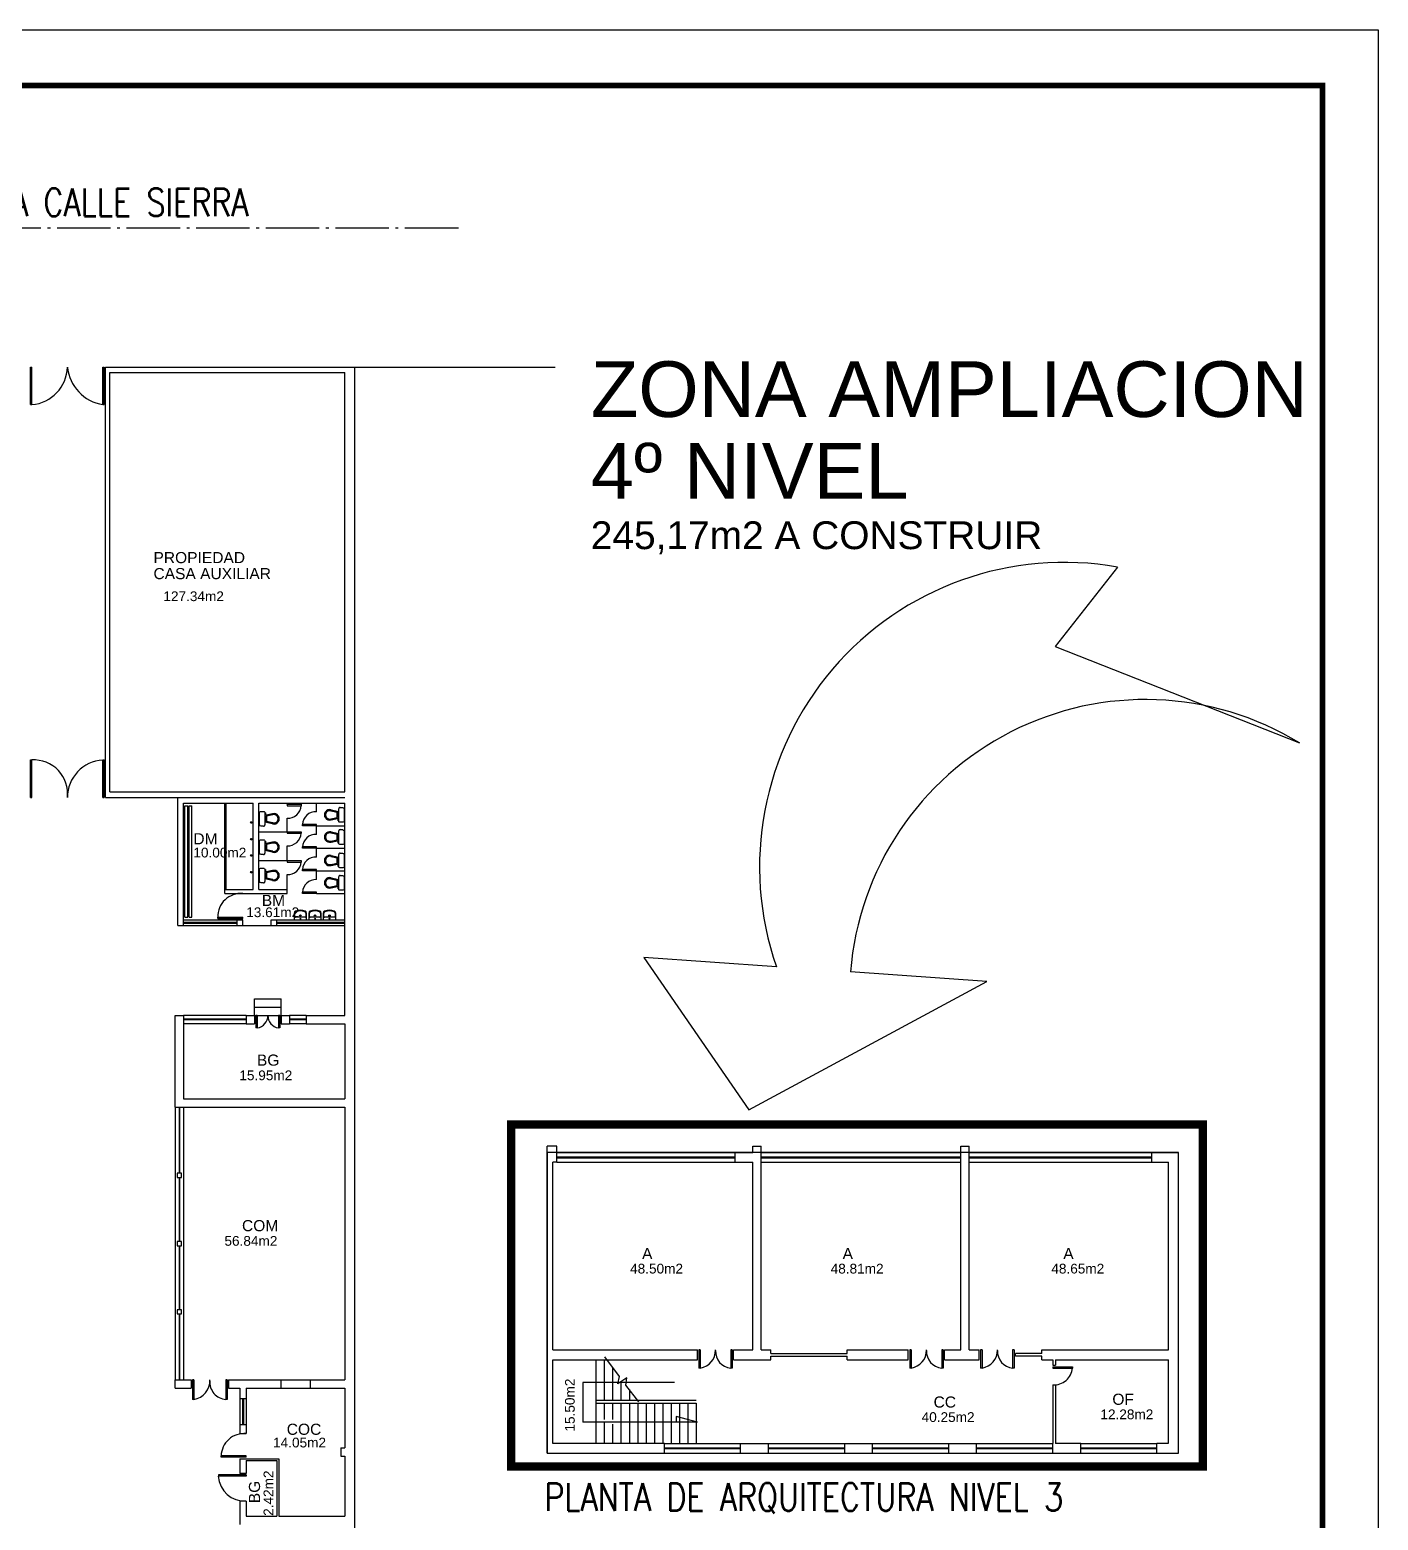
# Model space of a CAD drawing. Extents: x -8833 to -8726, y -3717 to -3576.
# Drawn here: x -8774.1 to -8725.7, y -3629.7 to -3576.2 of the extents above; entities that cross this region are included whole.
import ezdxf

# ---------------------------------------------------------------- set-up
doc = ezdxf.new("R2010")
doc.units = 0
doc.header["$MEASUREMENT"] = 0
doc.linetypes.add('ACAD_ISO03W100', pattern=[30, 12, -18])
doc.linetypes.add('ACAD_ISO04W100', pattern=[30.5, 24, -3, 0.5, -3])
doc.layers.get('0').update_dxf_attribs({"linetype": 'CONTINUOUS'})
for name, color, linetype in [('ANTEPECHO', 1, 'CONTINUOUS'), ('EQUIPAMIENTO', 2, 'CONTINUOUS'), ('ESCALERA', 2, 'CONTINUOUS'), ('MURO', 5, 'CONTINUOUS'), ('PUERTA', 2, 'CONTINUOUS'), ('ROTULO', 7, 'CONTINUOUS'), ('TEXTO', 3, 'CONTINUOUS'), ('TEXTO-SUPERFICIE', 2, 'CONTINUOUS'), ('VENTANA', 2, 'CONTINUOUS')]:
    doc.layers.add(name, color=color, linetype=linetype)
doc.styles.add('arial', font='arial.ttf', dxfattribs={"height": 150})
doc.styles.add('ROMANS', font='romans.shx', dxfattribs={"oblique": 10, "height": 1.3})
doc.styles.add('TEXTO2', font='arial.ttf', dxfattribs={"height": 15})

msp = doc.modelspace()

# ---------------------------------------------------------------- hatches: boundary and pattern name
at = {"layer": 'EQUIPAMIENTO'}
h = msp.add_hatch(dxfattribs=at)
h.set_pattern_fill('ANSI31', color=256, scale=0.01, style=0)
h.set_pattern_definition([(45, (-8856.3231494, -3630.1296096), (-0.000883883476, 0.000883883476), [])])
h.paths.add_polyline_path([(-8766.139, -3604.646, 1), (-8766.189, -3604.646, 1)])
h = msp.add_hatch(dxfattribs=at)
h.set_pattern_fill('ANSI31', color=256, scale=0.01, style=0)
h.set_pattern_definition([(45, (-8856.3231494, -3630.7344205), (-0.000883883476, 0.000883883476), [])])
h.paths.add_polyline_path([(-8766.139, -3605.25, 1), (-8766.189, -3605.25, 1)])
h = msp.add_hatch(dxfattribs=at)
h.set_pattern_fill('ANSI31', color=256, scale=0.01, style=0)
h.set_pattern_definition([(45, (-8856.3231494, -3631.3155133), (-0.000883883476, 0.000883883476), [])])
h.paths.add_polyline_path([(-8766.139, -3605.832, 1), (-8766.189, -3605.832, 1)])
h = msp.add_hatch(dxfattribs=at)
h.set_pattern_fill('ANSI31', color=256, scale=0.01, style=0)
h.set_pattern_definition([(45, (-8856.3231494, -3631.920324), (-0.000883883476, 0.000883883476), [])])
h.paths.add_polyline_path([(-8766.139, -3606.436, 1), (-8766.189, -3606.436, 1)])

# ---------------------------------------------------------------- linework, layer by layer
at = {"color": 2}
for p, q in [((-8762.437, -3588.28), (-8755.248, -3588.28)), ((-8766.467, -3608.35), (-8765.447, -3608.35)), ((-8766.047, -3610.98), (-8765.087, -3610.98)), ((-8766.047, -3611.58), (-8766.047, -3610.98)), ((-8765.087, -3611.58), (-8765.087, -3610.98)), ((-8766.047, -3611.28), (-8765.087, -3611.28)), ((-8766.047, -3611.58), (-8765.087, -3611.58))]:
    msp.add_line(p, q, dxfattribs=at)
at = {"color": 4}
for points in [[(-8735.029, -3595.468), (-8737.277, -3598.318), (-8728.494, -3601.785)], [(-8752.052, -3609.498), (-8748.288, -3614.97), (-8739.727, -3610.36), (-8744.631, -3610.017)], [(-8747.294, -3609.831), (-8752.052, -3609.498)]]:
    msp.add_lwpolyline(points, dxfattribs=at)
at = {"color": 4, "linetype": 'ACAD_ISO03W100', "ltscale": 0.2, "const_width": 0.3}
msp.add_lwpolyline([(-8756.828, -3615.496), (-8731.972, -3615.496), (-8731.972, -3627.794), (-8756.828, -3627.794)], close=True, dxfattribs=at)
msp.add_lwpolyline([(-8732.847, -3616.504), (-8755.527, -3616.504), (-8755.527, -3627.314), (-8732.847, -3627.314)], close=True)
at = {"color": 4}
for centre, radius, start, end in [((-8736.95, -3606.247), 10.948, 79.8962, 199.1106), ((-8734.034, -3610.858), 10.63, 58.5905, 175.4632)]:
    msp.add_arc(centre, radius, start, end, dxfattribs=at)
at = {"layer": 'ANTEPECHO'}
for p, q in [((-8768.597, -3608.15), (-8766.667, -3608.15)), ((-8768.597, -3608.35), (-8766.667, -3608.35)), ((-8765.247, -3608.15), (-8762.797, -3608.15)), ((-8765.247, -3608.35), (-8762.797, -3608.35)), ((-8766.347, -3611.58), (-8768.597, -3611.58)), ((-8764.187, -3611.58), (-8764.787, -3611.58)), ((-8766.347, -3611.88), (-8768.597, -3611.88)), ((-8764.187, -3611.88), (-8764.787, -3611.88)), ((-8768.897, -3614.88), (-8768.897, -3624.68)), ((-8768.597, -3614.88), (-8768.597, -3624.68)), ((-8755.177, -3616.504), (-8748.772, -3616.504)), ((-8755.177, -3616.854), (-8748.772, -3616.854)), ((-8747.842, -3616.504), (-8740.662, -3616.504)), ((-8747.842, -3616.854), (-8740.662, -3616.854)), ((-8740.362, -3616.504), (-8733.797, -3616.504)), ((-8740.362, -3616.854), (-8733.797, -3616.854)), ((-8765.107, -3624.68), (-8764.047, -3624.68)), ((-8765.107, -3624.98), (-8764.047, -3624.98)), ((-8766.577, -3625.35), (-8766.577, -3626.28)), ((-8766.347, -3625.35), (-8766.347, -3626.28)), ((-8751.317, -3626.964), (-8748.577, -3626.964)), ((-8747.577, -3626.964), (-8744.837, -3626.964)), ((-8743.837, -3626.964), (-8741.097, -3626.964)), ((-8740.097, -3626.964), (-8737.357, -3626.964)), ((-8736.357, -3626.964), (-8733.617, -3626.964)), ((-8751.317, -3627.314), (-8748.577, -3627.314)), ((-8747.577, -3627.314), (-8744.837, -3627.314)), ((-8743.837, -3627.314), (-8741.097, -3627.314)), ((-8740.097, -3627.314), (-8737.357, -3627.314)), ((-8736.357, -3627.314), (-8733.617, -3627.314))]:
    msp.add_line(p, q, dxfattribs=at)
at = {"layer": 'EQUIPAMIENTO'}
for p, q in [((-8768.547, -3608.05), (-8768.547, -3604.05)), ((-8768.547, -3604.05), (-8768.447, -3604.05)), ((-8768.447, -3608.05), (-8768.447, -3604.05)), ((-8768.397, -3608.05), (-8768.397, -3604.05)), ((-8768.397, -3604.05), (-8768.297, -3604.05)), ((-8768.297, -3608.05), (-8768.297, -3604.05)), ((-8767.117, -3607.05), (-8767.117, -3603.95)), ((-8767.067, -3607.05), (-8767.067, -3603.95)), ((-8768.547, -3608.05), (-8768.447, -3608.05)), ((-8768.397, -3608.05), (-8768.297, -3608.05))]:
    msp.add_line(p, q, dxfattribs=at)
at = {"layer": 'EQUIPAMIENTO', "color": 5}
for p, q in [((-8764.872, -3603.993), (-8764.872, -3603.95)), ((-8763.822, -3604.263), (-8763.822, -3603.95)), ((-8764.872, -3604.984), (-8764.872, -3604.493)), ((-8765.897, -3604.984), (-8764.872, -3604.984)), ((-8763.822, -3604.763), (-8762.797, -3604.763)), ((-8763.822, -3605.075), (-8763.822, -3604.763)), ((-8764.872, -3606.017), (-8764.872, -3605.484)), ((-8763.822, -3605.888), (-8763.822, -3605.575)), ((-8763.822, -3605.575), (-8762.797, -3605.575)), ((-8765.897, -3606.017), (-8764.872, -3606.017)), ((-8764.872, -3607.05), (-8764.872, -3606.517)), ((-8763.822, -3606.7), (-8763.822, -3606.388)), ((-8763.822, -3606.388), (-8762.797, -3606.388)), ((-8763.822, -3607.2), (-8762.797, -3607.2))]:
    msp.add_line(p, q, dxfattribs=at)
at = {"layer": 'EQUIPAMIENTO', "color": 2}
for p, q in [((-8765.675, -3604.297), (-8765.675, -3604.729)), ((-8765.675, -3604.297), (-8765.651, -3604.297)), ((-8765.651, -3604.369), (-8765.675, -3604.369)), ((-8765.651, -3604.297), (-8765.651, -3604.369)), ((-8765.631, -3604.609), (-8765.631, -3604.417)), ((-8765.631, -3604.417), (-8765.612, -3604.417)), ((-8765.612, -3604.609), (-8765.631, -3604.609)), ((-8765.391, -3604.369), (-8765.612, -3604.417)), ((-8765.612, -3604.417), (-8765.612, -3604.609)), ((-8765.391, -3604.657), (-8765.612, -3604.609)), ((-8763.303, -3604.229), (-8763.082, -3604.277)), ((-8763.303, -3604.517), (-8763.082, -3604.469)), ((-8763.082, -3604.469), (-8763.082, -3604.277)), ((-8763.082, -3604.277), (-8763.063, -3604.277)), ((-8763.063, -3604.469), (-8763.082, -3604.469)), ((-8763.063, -3604.277), (-8763.063, -3604.469)), ((-8763.044, -3604.589), (-8763.044, -3604.517)), ((-8763.044, -3604.517), (-8763.02, -3604.517)), ((-8763.02, -3604.589), (-8763.044, -3604.589)), ((-8763.02, -3604.589), (-8763.02, -3604.157)), ((-8763.303, -3605.024), (-8763.082, -3605.072)), ((-8763.082, -3605.264), (-8763.082, -3605.072)), ((-8763.082, -3605.072), (-8763.063, -3605.072)), ((-8763.063, -3605.072), (-8763.063, -3605.264)), ((-8763.02, -3605.384), (-8763.02, -3604.952)), ((-8765.675, -3605.318), (-8765.675, -3605.75)), ((-8765.675, -3605.318), (-8765.651, -3605.318)), ((-8765.651, -3605.39), (-8765.675, -3605.39)), ((-8765.651, -3605.318), (-8765.651, -3605.39)), ((-8765.631, -3605.63), (-8765.631, -3605.438)), ((-8765.631, -3605.438), (-8765.612, -3605.438)), ((-8765.612, -3605.63), (-8765.631, -3605.63)), ((-8765.391, -3605.39), (-8765.612, -3605.438)), ((-8765.612, -3605.438), (-8765.612, -3605.63)), ((-8765.391, -3605.678), (-8765.612, -3605.63)), ((-8763.303, -3605.312), (-8763.082, -3605.264)), ((-8763.063, -3605.264), (-8763.082, -3605.264)), ((-8763.044, -3605.384), (-8763.044, -3605.312)), ((-8763.044, -3605.312), (-8763.02, -3605.312)), ((-8763.02, -3605.384), (-8763.044, -3605.384)), ((-8763.303, -3605.866), (-8763.082, -3605.914)), ((-8763.303, -3606.154), (-8763.082, -3606.106)), ((-8763.082, -3605.914), (-8763.063, -3605.914)), ((-8763.082, -3606.106), (-8763.082, -3605.914)), ((-8763.063, -3606.106), (-8763.082, -3606.106)), ((-8763.063, -3605.914), (-8763.063, -3606.106)), ((-8763.044, -3606.226), (-8763.044, -3606.154)), ((-8763.044, -3606.154), (-8763.02, -3606.154)), ((-8763.02, -3606.226), (-8763.044, -3606.226)), ((-8763.02, -3606.226), (-8763.02, -3605.794)), ((-8765.675, -3606.338), (-8765.675, -3606.77)), ((-8765.675, -3606.338), (-8765.651, -3606.338)), ((-8765.651, -3606.41), (-8765.675, -3606.41)), ((-8765.651, -3606.338), (-8765.651, -3606.41)), ((-8765.631, -3606.65), (-8765.631, -3606.458)), ((-8765.631, -3606.458), (-8765.612, -3606.458)), ((-8765.612, -3606.65), (-8765.631, -3606.65)), ((-8765.391, -3606.41), (-8765.612, -3606.458)), ((-8765.612, -3606.458), (-8765.612, -3606.65)), ((-8765.391, -3606.698), (-8765.612, -3606.65)), ((-8763.303, -3606.672), (-8763.082, -3606.72)), ((-8763.082, -3606.72), (-8763.063, -3606.72)), ((-8763.082, -3606.912), (-8763.082, -3606.72)), ((-8763.063, -3606.72), (-8763.063, -3606.912)), ((-8763.02, -3607.032), (-8763.02, -3606.6)), ((-8763.303, -3606.96), (-8763.082, -3606.912)), ((-8763.063, -3606.912), (-8763.082, -3606.912)), ((-8763.044, -3606.96), (-8763.02, -3606.96)), ((-8763.044, -3607.032), (-8763.044, -3606.96)), ((-8763.02, -3607.032), (-8763.044, -3607.032)), ((-8764.6, -3608.023), (-8764.6, -3607.906)), ((-8764.224, -3608.047), (-8764.576, -3608.047)), ((-8764.2, -3607.906), (-8764.2, -3608.023)), ((-8764.072, -3608.023), (-8764.072, -3607.906)), ((-8763.696, -3608.047), (-8764.048, -3608.047)), ((-8763.672, -3607.906), (-8763.672, -3608.023)), ((-8763.554, -3608.023), (-8763.554, -3607.906)), ((-8763.178, -3608.047), (-8763.53, -3608.047)), ((-8763.154, -3607.906), (-8763.154, -3608.023))]:
    msp.add_line(p, q, dxfattribs=at)
for points in [[(-8762.972, -3604.109), (-8762.882, -3604.109, -0.388603), (-8762.828, -3604.157)], [(-8765.867, -3604.729), (-8765.867, -3604.285, -0.333333), (-8765.831, -3604.249), (-8765.711, -3604.249, -0.44472), (-8765.675, -3604.297)], [(-8762.828, -3604.157), (-8762.828, -3604.601, -0.333333), (-8762.864, -3604.637), (-8762.984, -3604.637, -0.44472), (-8763.02, -3604.589)], [(-8765.723, -3604.777), (-8765.813, -3604.777, -0.388603), (-8765.867, -3604.729)], [(-8762.828, -3604.952), (-8762.828, -3605.396, -0.333333), (-8762.864, -3605.432), (-8762.984, -3605.432, -0.44472), (-8763.02, -3605.384)], [(-8762.972, -3604.904), (-8762.882, -3604.904, -0.388603), (-8762.828, -3604.952)], [(-8765.867, -3605.75), (-8765.867, -3605.306, -0.333333), (-8765.831, -3605.27), (-8765.711, -3605.27, -0.44472), (-8765.675, -3605.318)], [(-8765.723, -3605.798), (-8765.813, -3605.798, -0.388603), (-8765.867, -3605.75)], [(-8762.828, -3605.794), (-8762.828, -3606.238, -0.333333), (-8762.864, -3606.274), (-8762.984, -3606.274, -0.44472), (-8763.02, -3606.226)], [(-8762.972, -3605.746), (-8762.882, -3605.746, -0.388603), (-8762.828, -3605.794)], [(-8765.867, -3606.77), (-8765.867, -3606.326, -0.333333), (-8765.831, -3606.29), (-8765.711, -3606.29, -0.44472), (-8765.675, -3606.338)], [(-8765.723, -3606.818), (-8765.813, -3606.818, -0.388603), (-8765.867, -3606.77)], [(-8762.828, -3606.6), (-8762.828, -3607.044, -0.333333), (-8762.864, -3607.08), (-8762.984, -3607.08, -0.44472), (-8763.02, -3607.032)], [(-8762.972, -3606.552), (-8762.882, -3606.552, -0.388603), (-8762.828, -3606.6)]]:
    msp.add_lwpolyline(points, format="xyb", dxfattribs=at)
for points in [[(-8765.399, -3604.333), (-8765.675, -3604.393)], [(-8765.399, -3604.693), (-8765.675, -3604.633)], [(-8763.296, -3604.193), (-8763.02, -3604.253)], [(-8763.296, -3604.553), (-8763.02, -3604.493)], [(-8763.296, -3604.988), (-8763.02, -3605.048)], [(-8765.399, -3605.354), (-8765.675, -3605.414)], [(-8765.399, -3605.714), (-8765.675, -3605.654)], [(-8763.296, -3605.348), (-8763.02, -3605.288)], [(-8763.296, -3605.83), (-8763.02, -3605.89)], [(-8763.296, -3606.19), (-8763.02, -3606.13)], [(-8765.399, -3606.374), (-8765.675, -3606.434)], [(-8765.399, -3606.734), (-8765.675, -3606.674)], [(-8763.296, -3606.636), (-8763.02, -3606.696)], [(-8763.296, -3606.996), (-8763.02, -3606.936)]]:
    msp.add_lwpolyline(points, dxfattribs=at)
for points in [[(-8764.176, -3608.131), (-8764.176, -3607.906, 0.310029), (-8764.227, -3607.832, 0.186244), (-8764.573, -3607.832, 0.310029), (-8764.624, -3607.906), (-8764.624, -3608.131, 0.414214), (-8764.616, -3608.139), (-8764.184, -3608.139, 0.414214)], [(-8763.648, -3608.131), (-8763.648, -3607.906, 0.310029), (-8763.699, -3607.832, 0.186244), (-8764.045, -3607.832, 0.310029), (-8764.096, -3607.906), (-8764.096, -3608.131, 0.414214), (-8764.088, -3608.139), (-8763.656, -3608.139, 0.414214)], [(-8763.13, -3608.131), (-8763.13, -3607.906, 0.310029), (-8763.181, -3607.832, 0.186244), (-8763.527, -3607.832, 0.310029), (-8763.578, -3607.906), (-8763.578, -3608.131, 0.414214), (-8763.57, -3608.139), (-8763.138, -3608.139, 0.414214)]]:
    msp.add_lwpolyline(points, format="xyb", close=True, dxfattribs=at)
at = {"layer": 'EQUIPAMIENTO'}
for centre in [(-8766.164, -3604.646), (-8766.164, -3605.25), (-8766.164, -3605.832), (-8766.164, -3606.436)]:
    msp.add_circle(centre, 0.025, dxfattribs=at)
at = {"layer": 'EQUIPAMIENTO', "color": 2}
for centre, radius in [((-8764.4, -3607.991), 0.028), ((-8764.4, -3608.102), 0.014), ((-8763.872, -3607.991), 0.028), ((-8763.872, -3608.102), 0.014), ((-8763.354, -3607.991), 0.028), ((-8763.354, -3608.102), 0.014)]:
    msp.add_circle(centre, radius, dxfattribs=at)
for centre, radius, start, end in [((-8762.979, -3604.15), 0.0412, 79.5085, 190.4915), ((-8765.346, -3604.513), 0.188, 253.7398, 106.2602), ((-8765.349, -3604.513), 0.15, 253.7398, 106.2602), ((-8763.348, -3604.373), 0.188, 73.7398, 286.2602), ((-8763.345, -3604.373), 0.15, 73.7398, 286.2602), ((-8765.715, -3604.737), 0.0412, 259.5085, 10.4915), ((-8763.348, -3605.168), 0.188, 73.7398, 286.2602), ((-8763.345, -3605.168), 0.15, 73.7398, 286.2602), ((-8762.979, -3604.944), 0.0412, 79.5085, 190.4915), ((-8765.346, -3605.534), 0.188, 253.7398, 106.2602), ((-8765.349, -3605.534), 0.15, 253.7398, 106.2602), ((-8765.715, -3605.758), 0.0412, 259.5085, 10.4915), ((-8763.348, -3606.01), 0.188, 73.7398, 286.2602), ((-8763.345, -3606.01), 0.15, 73.7398, 286.2602), ((-8762.979, -3605.786), 0.0412, 79.5085, 190.4915), ((-8765.715, -3606.777), 0.0412, 259.5085, 10.4915), ((-8765.346, -3606.554), 0.188, 253.7398, 106.2602), ((-8765.349, -3606.554), 0.15, 253.7398, 106.2602), ((-8763.348, -3606.816), 0.188, 73.7398, 286.2602), ((-8763.345, -3606.816), 0.15, 73.7398, 286.2602), ((-8762.979, -3606.592), 0.0412, 79.5085, 190.4915), ((-8764.544, -3607.906), 0.056, 111.1008, 180.0006), ((-8764.4, -3608.279), 0.456, 68.9004, 111.1008), ((-8764.256, -3607.906), 0.056, 0.0006, 68.9004), ((-8764.016, -3607.906), 0.056, 111.1008, 180.0006), ((-8763.872, -3608.279), 0.456, 68.9004, 111.1008), ((-8763.728, -3607.906), 0.056, 0.0006, 68.9004), ((-8763.498, -3607.906), 0.056, 111.1008, 180.0006), ((-8763.354, -3608.279), 0.456, 68.9004, 111.1008), ((-8763.21, -3607.906), 0.056, 0.0006, 68.9004), ((-8764.576, -3608.023), 0.024, 180.0006, 270.0006), ((-8764.224, -3608.023), 0.024, 270.0006, 0.0006), ((-8764.048, -3608.023), 0.024, 180.0006, 270.0006), ((-8763.696, -3608.023), 0.024, 270.0006, 0.0006), ((-8763.53, -3608.023), 0.024, 180.0006, 270.0006), ((-8763.178, -3608.023), 0.024, 270.0006, 0.0006)]:
    msp.add_arc(centre, radius, start, end, dxfattribs=at)
at = {"layer": 'ESCALERA'}
for p, q in [((-8753.777, -3623.954), (-8753.777, -3625.409)), ((-8753.477, -3623.954), (-8753.477, -3625.409)), ((-8753.177, -3624.223), (-8753.177, -3625.409)), ((-8752.877, -3624.742), (-8752.877, -3625.409)), ((-8753.777, -3625.409), (-8753.777, -3626.964)), ((-8753.777, -3625.409), (-8750.177, -3625.409)), ((-8753.777, -3625.509), (-8750.177, -3625.509)), ((-8753.477, -3625.509), (-8753.477, -3626.104)), ((-8753.177, -3625.509), (-8753.177, -3626.104)), ((-8752.877, -3625.509), (-8752.877, -3626.964)), ((-8752.577, -3625.025), (-8752.577, -3625.409)), ((-8752.577, -3625.509), (-8752.577, -3626.964)), ((-8752.277, -3625.509), (-8752.277, -3626.964)), ((-8751.977, -3625.509), (-8751.977, -3626.964)), ((-8751.677, -3625.509), (-8751.677, -3626.964)), ((-8751.377, -3625.509), (-8751.377, -3626.964)), ((-8751.077, -3625.509), (-8751.077, -3626.964)), ((-8750.777, -3625.509), (-8750.777, -3626.964)), ((-8750.477, -3625.509), (-8750.477, -3626.964)), ((-8750.177, -3625.509), (-8750.177, -3626.964)), ((-8753.477, -3626.185), (-8753.477, -3626.964)), ((-8753.177, -3626.265), (-8753.177, -3626.964))]:
    msp.add_line(p, q, dxfattribs=at)
at = {"layer": 'ESCALERA', "color": 3}
for p, q in [((-8750.95, -3624.775), (-8754.254, -3624.775)), ((-8754.254, -3624.775), (-8754.254, -3626.202)), ((-8750.131, -3626.202), (-8750.898, -3625.996)), ((-8750.898, -3625.996), (-8750.898, -3626.202)), ((-8750.131, -3626.202), (-8754.254, -3626.202))]:
    msp.add_line(p, q, dxfattribs=at)
at = {"layer": 'ESCALERA'}
msp.add_lwpolyline([(-8752.241, -3625.467), (-8752.699, -3624.864), (-8752.669, -3624.603), (-8752.992, -3624.818), (-8752.93, -3624.557), (-8753.453, -3623.851)], dxfattribs=at)
at = {"layer": 'MURO', "color": 2, "linetype": 'ACAD_ISO04W100', "ltscale": 0.08}
msp.add_line((-8793.142, -3583.28), (-8758.494, -3583.28), dxfattribs=at)
at = {"layer": 'MURO'}
for p, q in [((-8771.397, -3603.75), (-8771.397, -3588.28)), ((-8771.397, -3588.28), (-8762.437, -3588.28)), ((-8771.247, -3603.55), (-8771.247, -3588.48)), ((-8771.247, -3588.48), (-8762.797, -3588.48)), ((-8762.797, -3603.55), (-8762.797, -3588.48)), ((-8762.437, -3688.22), (-8762.437, -3588.28)), ((-8771.247, -3603.55), (-8762.797, -3603.55)), ((-8771.397, -3603.75), (-8762.797, -3603.75)), ((-8768.797, -3608.35), (-8768.797, -3603.75)), ((-8768.597, -3608.35), (-8768.597, -3603.95)), ((-8768.597, -3603.95), (-8766.097, -3603.95)), ((-8766.097, -3607.05), (-8766.097, -3603.95)), ((-8765.897, -3607.05), (-8765.897, -3603.95)), ((-8765.897, -3603.95), (-8762.797, -3603.95)), ((-8762.797, -3608.35), (-8762.797, -3603.95)), ((-8767.117, -3607.05), (-8766.097, -3607.05)), ((-8767.117, -3607.2), (-8767.117, -3607.05)), ((-8767.117, -3607.2), (-8764.872, -3607.2)), ((-8765.897, -3607.05), (-8764.872, -3607.05)), ((-8764.872, -3607.2), (-8764.872, -3607.05)), ((-8768.797, -3608.35), (-8768.597, -3608.35)), ((-8766.667, -3608.15), (-8766.467, -3608.15)), ((-8766.667, -3608.35), (-8766.667, -3608.15)), ((-8766.667, -3608.35), (-8766.467, -3608.35)), ((-8766.467, -3608.35), (-8766.467, -3608.15)), ((-8765.447, -3608.15), (-8765.247, -3608.15)), ((-8765.447, -3608.35), (-8765.447, -3608.15)), ((-8765.447, -3608.35), (-8765.247, -3608.35)), ((-8765.247, -3608.35), (-8765.247, -3608.15)), ((-8762.797, -3611.58), (-8762.797, -3608.35)), ((-8768.897, -3614.88), (-8768.897, -3611.58)), ((-8768.897, -3611.58), (-8768.597, -3611.58)), ((-8768.597, -3611.58), (-8768.597, -3614.58)), ((-8766.347, -3611.58), (-8766.347, -3611.88)), ((-8766.347, -3611.58), (-8766.047, -3611.58)), ((-8766.047, -3611.58), (-8766.047, -3611.88)), ((-8765.087, -3611.58), (-8765.087, -3611.88)), ((-8765.087, -3611.58), (-8764.787, -3611.58)), ((-8764.787, -3611.58), (-8764.787, -3611.88)), ((-8764.187, -3611.58), (-8764.187, -3611.88)), ((-8764.187, -3611.58), (-8762.797, -3611.58)), ((-8766.347, -3611.88), (-8766.047, -3611.88)), ((-8765.087, -3611.88), (-8764.787, -3611.88)), ((-8764.187, -3611.88), (-8762.797, -3611.88)), ((-8762.797, -3611.88), (-8762.797, -3614.58)), ((-8768.597, -3614.58), (-8762.797, -3614.58)), ((-8768.897, -3614.88), (-8762.797, -3614.88)), ((-8762.797, -3614.88), (-8762.797, -3624.68)), ((-8755.527, -3617.054), (-8755.527, -3616.284)), ((-8755.177, -3616.284), (-8755.527, -3616.284)), ((-8755.177, -3616.854), (-8755.177, -3616.284)), ((-8748.142, -3616.284), (-8747.842, -3616.284)), ((-8748.142, -3616.504), (-8748.142, -3616.284)), ((-8747.842, -3623.604), (-8747.842, -3616.284)), ((-8740.662, -3623.604), (-8740.662, -3616.284)), ((-8740.662, -3616.284), (-8740.362, -3616.284)), ((-8740.362, -3623.604), (-8740.362, -3616.284)), ((-8755.527, -3627.314), (-8755.527, -3616.854)), ((-8755.327, -3623.604), (-8755.327, -3616.854)), ((-8755.177, -3616.854), (-8755.327, -3616.854)), ((-8748.772, -3616.854), (-8748.772, -3616.504)), ((-8748.772, -3616.504), (-8748.142, -3616.504)), ((-8748.772, -3616.854), (-8748.142, -3616.854)), ((-8748.142, -3623.604), (-8748.142, -3616.854)), ((-8747.842, -3623.604), (-8747.842, -3616.504)), ((-8733.797, -3616.854), (-8733.797, -3616.504)), ((-8733.797, -3616.504), (-8732.847, -3616.504)), ((-8733.797, -3616.854), (-8733.197, -3616.854)), ((-8733.197, -3623.604), (-8733.197, -3616.854)), ((-8732.847, -3627.314), (-8732.847, -3616.504)), ((-8755.327, -3623.604), (-8750.132, -3623.604)), ((-8750.132, -3623.954), (-8750.132, -3623.604)), ((-8748.832, -3623.954), (-8748.832, -3623.604)), ((-8748.832, -3623.604), (-8748.142, -3623.604)), ((-8747.842, -3623.604), (-8747.492, -3623.604)), ((-8747.492, -3623.729), (-8747.492, -3623.604)), ((-8747.492, -3623.729), (-8744.752, -3623.729)), ((-8747.492, -3623.829), (-8744.752, -3623.829)), ((-8747.492, -3623.954), (-8747.492, -3623.829)), ((-8744.752, -3623.604), (-8742.552, -3623.604)), ((-8744.752, -3623.729), (-8744.752, -3623.604)), ((-8744.752, -3623.954), (-8744.752, -3623.829)), ((-8742.552, -3623.954), (-8742.552, -3623.604)), ((-8741.252, -3623.954), (-8741.252, -3623.604)), ((-8741.252, -3623.604), (-8740.662, -3623.604)), ((-8740.362, -3623.604), (-8740.002, -3623.604)), ((-8740.002, -3623.954), (-8740.002, -3623.604)), ((-8738.702, -3623.829), (-8738.702, -3623.729)), ((-8737.752, -3623.729), (-8738.702, -3623.729)), ((-8737.752, -3623.829), (-8738.702, -3623.829)), ((-8737.752, -3623.604), (-8733.197, -3623.604)), ((-8737.752, -3623.729), (-8737.752, -3623.604)), ((-8737.752, -3623.954), (-8737.752, -3623.829)), ((-8755.327, -3626.964), (-8755.327, -3623.954)), ((-8755.327, -3623.954), (-8750.132, -3623.954)), ((-8748.832, -3623.954), (-8747.492, -3623.954)), ((-8744.752, -3623.954), (-8742.552, -3623.954)), ((-8741.252, -3623.954), (-8740.002, -3623.954)), ((-8737.752, -3623.954), (-8737.357, -3623.954)), ((-8737.357, -3623.954), (-8737.357, -3624.154)), ((-8737.357, -3624.154), (-8737.257, -3624.154)), ((-8737.257, -3623.954), (-8733.197, -3623.954)), ((-8737.257, -3623.954), (-8737.257, -3624.154)), ((-8733.197, -3626.958), (-8733.197, -3623.954)), ((-8768.897, -3624.98), (-8768.897, -3624.68)), ((-8768.897, -3624.68), (-8768.327, -3624.68)), ((-8768.897, -3624.98), (-8768.327, -3624.98)), ((-8768.327, -3624.68), (-8768.327, -3624.98)), ((-8766.977, -3624.68), (-8765.107, -3624.68)), ((-8766.977, -3624.68), (-8766.977, -3624.98)), ((-8766.977, -3624.98), (-8766.577, -3624.98)), ((-8766.577, -3624.98), (-8766.577, -3625.35)), ((-8766.347, -3624.98), (-8765.107, -3624.98)), ((-8766.347, -3624.98), (-8766.347, -3625.35)), ((-8765.107, -3624.68), (-8765.107, -3624.98)), ((-8764.047, -3624.68), (-8762.797, -3624.68)), ((-8764.047, -3624.68), (-8764.047, -3624.98)), ((-8764.047, -3624.98), (-8762.797, -3624.98)), ((-8762.797, -3624.98), (-8762.797, -3627.12)), ((-8737.357, -3624.854), (-8737.357, -3626.964)), ((-8737.357, -3624.854), (-8737.257, -3624.854)), ((-8737.257, -3624.854), (-8737.257, -3626.964)), ((-8766.577, -3625.35), (-8766.347, -3625.35)), ((-8766.577, -3626.28), (-8766.577, -3626.61)), ((-8766.577, -3626.28), (-8766.347, -3626.28)), ((-8766.577, -3626.61), (-8766.347, -3626.61)), ((-8766.347, -3626.28), (-8766.347, -3626.61)), ((-8762.947, -3627.12), (-8762.797, -3627.12)), ((-8762.947, -3627.12), (-8762.947, -3627.42)), ((-8751.317, -3626.964), (-8755.327, -3626.964)), ((-8751.317, -3627.314), (-8751.317, -3626.964)), ((-8748.577, -3627.314), (-8748.577, -3626.964)), ((-8748.577, -3626.964), (-8747.577, -3626.964)), ((-8747.577, -3627.314), (-8747.577, -3626.964)), ((-8744.837, -3627.314), (-8744.837, -3626.964)), ((-8744.837, -3626.964), (-8743.837, -3626.964)), ((-8743.837, -3627.314), (-8743.837, -3626.964)), ((-8741.097, -3626.964), (-8740.097, -3626.964)), ((-8741.097, -3627.314), (-8741.097, -3626.964)), ((-8740.097, -3627.314), (-8740.097, -3626.964)), ((-8737.357, -3627.319), (-8737.357, -3626.964)), ((-8737.257, -3626.958), (-8736.357, -3626.958)), ((-8736.357, -3627.319), (-8736.357, -3626.964)), ((-8733.617, -3626.958), (-8733.197, -3626.958)), ((-8733.617, -3627.319), (-8733.617, -3626.964)), ((-8766.577, -3627.51), (-8765.177, -3627.51)), ((-8766.577, -3627.51), (-8766.577, -3628.04)), ((-8766.347, -3627.58), (-8765.247, -3627.58)), ((-8766.347, -3627.58), (-8766.347, -3628.04)), ((-8765.247, -3627.58), (-8765.247, -3629.57)), ((-8765.177, -3627.51), (-8765.177, -3629.57)), ((-8762.947, -3627.42), (-8762.797, -3627.42)), ((-8762.797, -3627.42), (-8762.797, -3629.57)), ((-8755.527, -3627.314), (-8751.317, -3627.314)), ((-8748.577, -3627.314), (-8747.577, -3627.314)), ((-8744.837, -3627.314), (-8743.837, -3627.314)), ((-8741.097, -3627.314), (-8740.097, -3627.314)), ((-8737.357, -3627.314), (-8736.357, -3627.314)), ((-8733.617, -3627.314), (-8732.847, -3627.314)), ((-8766.347, -3628.04), (-8766.577, -3628.04)), ((-8766.577, -3629.04), (-8766.577, -3629.87)), ((-8766.347, -3629.04), (-8766.577, -3629.04)), ((-8766.347, -3629.04), (-8766.347, -3629.57)), ((-8766.347, -3629.57), (-8765.247, -3629.57)), ((-8765.177, -3629.57), (-8762.797, -3629.57))]:
    msp.add_line(p, q, dxfattribs=at)
for points in [[(-8768.672, -3617.255), (-8768.822, -3617.255), (-8768.822, -3617.405), (-8768.672, -3617.405)], [(-8768.672, -3619.705), (-8768.822, -3619.705), (-8768.822, -3619.855), (-8768.672, -3619.855)], [(-8768.672, -3622.155), (-8768.822, -3622.155), (-8768.822, -3622.305), (-8768.672, -3622.305)]]:
    msp.add_lwpolyline(points, close=True, dxfattribs=at)
at = {"layer": 'PUERTA'}
for p, q in [((-8774.097, -3589.63), (-8774.097, -3588.28)), ((-8774.097, -3588.28), (-8774.047, -3588.28)), ((-8774.047, -3589.63), (-8774.047, -3588.28)), ((-8771.497, -3589.63), (-8771.497, -3588.28)), ((-8771.497, -3588.28), (-8771.447, -3588.28)), ((-8771.447, -3589.63), (-8771.447, -3588.28)), ((-8774.097, -3589.63), (-8774.047, -3589.63)), ((-8771.497, -3589.63), (-8771.447, -3589.63)), ((-8774.097, -3603.75), (-8774.097, -3602.4)), ((-8774.097, -3602.4), (-8774.047, -3602.4)), ((-8774.047, -3603.75), (-8774.047, -3602.4)), ((-8771.497, -3603.75), (-8771.497, -3602.4)), ((-8771.497, -3602.4), (-8771.447, -3602.4)), ((-8771.447, -3603.75), (-8771.447, -3602.4)), ((-8774.097, -3603.75), (-8774.047, -3603.75)), ((-8771.497, -3603.75), (-8771.447, -3603.75)), ((-8764.872, -3603.993), (-8764.372, -3603.993)), ((-8764.872, -3603.993), (-8764.872, -3604.043)), ((-8764.872, -3604.043), (-8764.372, -3604.043)), ((-8764.372, -3603.993), (-8764.372, -3604.043)), ((-8764.872, -3604.984), (-8764.372, -3604.984)), ((-8764.872, -3604.984), (-8764.872, -3605.034)), ((-8764.872, -3605.034), (-8764.372, -3605.034)), ((-8764.372, -3604.984), (-8764.372, -3605.034)), ((-8763.822, -3604.713), (-8764.322, -3604.713)), ((-8764.322, -3604.763), (-8764.322, -3604.713)), ((-8763.822, -3604.763), (-8764.322, -3604.763)), ((-8763.822, -3604.763), (-8763.822, -3604.713)), ((-8763.822, -3605.525), (-8764.322, -3605.525)), ((-8764.322, -3605.575), (-8764.322, -3605.525)), ((-8763.822, -3605.575), (-8764.322, -3605.575)), ((-8763.822, -3605.575), (-8763.822, -3605.525)), ((-8764.872, -3606.017), (-8764.372, -3606.017)), ((-8764.872, -3606.017), (-8764.872, -3606.067)), ((-8764.872, -3606.067), (-8764.372, -3606.067)), ((-8764.372, -3606.017), (-8764.372, -3606.067)), ((-8763.822, -3606.338), (-8764.322, -3606.338)), ((-8764.322, -3606.388), (-8764.322, -3606.338)), ((-8763.822, -3606.388), (-8764.322, -3606.388)), ((-8763.822, -3606.388), (-8763.822, -3606.338)), ((-8763.822, -3607.15), (-8764.322, -3607.15)), ((-8764.322, -3607.2), (-8764.322, -3607.15)), ((-8763.822, -3607.2), (-8764.322, -3607.2)), ((-8763.822, -3607.2), (-8763.822, -3607.15)), ((-8767.367, -3608.05), (-8766.467, -3608.05)), ((-8767.367, -3608.1), (-8767.367, -3608.05)), ((-8767.367, -3608.1), (-8766.467, -3608.1)), ((-8766.467, -3608.1), (-8766.467, -3608.05)), ((-8765.997, -3611.58), (-8765.997, -3612.03)), ((-8765.947, -3611.58), (-8765.997, -3611.58)), ((-8765.947, -3611.58), (-8765.947, -3612.03)), ((-8765.187, -3611.58), (-8765.187, -3612.03)), ((-8765.137, -3611.58), (-8765.187, -3611.58)), ((-8765.137, -3611.58), (-8765.137, -3612.03)), ((-8765.947, -3612.03), (-8765.997, -3612.03)), ((-8765.137, -3612.03), (-8765.187, -3612.03)), ((-8750.032, -3623.604), (-8750.082, -3623.604)), ((-8750.082, -3623.604), (-8750.082, -3624.254)), ((-8750.032, -3623.604), (-8750.032, -3624.254)), ((-8748.932, -3623.604), (-8748.932, -3624.254)), ((-8748.882, -3623.604), (-8748.932, -3623.604)), ((-8748.882, -3623.604), (-8748.882, -3624.254)), ((-8742.502, -3623.604), (-8742.502, -3624.254)), ((-8742.452, -3623.604), (-8742.502, -3623.604)), ((-8742.452, -3623.604), (-8742.452, -3624.254)), ((-8741.352, -3623.604), (-8741.352, -3624.254)), ((-8741.302, -3623.604), (-8741.352, -3623.604)), ((-8741.302, -3623.604), (-8741.302, -3624.254)), ((-8739.952, -3623.604), (-8739.952, -3624.254)), ((-8739.902, -3623.604), (-8739.952, -3623.604)), ((-8739.902, -3623.604), (-8739.902, -3624.254)), ((-8738.802, -3623.604), (-8738.802, -3624.254)), ((-8738.752, -3623.604), (-8738.802, -3623.604)), ((-8738.752, -3623.604), (-8738.752, -3624.254)), ((-8750.032, -3624.254), (-8750.082, -3624.254)), ((-8748.882, -3624.254), (-8748.932, -3624.254)), ((-8742.452, -3624.254), (-8742.502, -3624.254)), ((-8741.302, -3624.254), (-8741.352, -3624.254)), ((-8739.902, -3624.254), (-8739.952, -3624.254)), ((-8738.752, -3624.254), (-8738.802, -3624.254)), ((-8737.357, -3624.204), (-8737.357, -3624.254)), ((-8737.357, -3624.204), (-8736.657, -3624.204)), ((-8737.357, -3624.254), (-8736.657, -3624.254)), ((-8736.657, -3624.204), (-8736.657, -3624.254)), ((-8768.227, -3624.68), (-8768.277, -3624.68)), ((-8768.277, -3624.68), (-8768.277, -3625.38)), ((-8768.227, -3624.68), (-8768.227, -3625.38)), ((-8767.027, -3624.68), (-8767.077, -3624.68)), ((-8767.077, -3624.68), (-8767.077, -3625.38)), ((-8767.027, -3624.68), (-8767.027, -3625.38)), ((-8768.227, -3625.38), (-8768.277, -3625.38)), ((-8767.027, -3625.38), (-8767.077, -3625.38)), ((-8766.347, -3627.41), (-8767.247, -3627.41)), ((-8767.247, -3627.46), (-8767.247, -3627.41)), ((-8766.347, -3627.46), (-8767.247, -3627.46)), ((-8766.347, -3627.46), (-8766.347, -3627.41)), ((-8766.347, -3628.09), (-8767.347, -3628.09)), ((-8767.347, -3628.09), (-8767.347, -3628.14)), ((-8766.347, -3628.14), (-8767.347, -3628.14)), ((-8766.347, -3628.09), (-8766.347, -3628.14))]:
    msp.add_line(p, q, dxfattribs=at)
for centre, radius, start, end in [((-8774.162, -3588.245), 1.39, 274.7384, 358.5348), ((-8771.254, -3588.124), 1.526, 185.8816, 260.8452), ((-8773.98, -3603.614), 1.216, 353.5768, 93.1501), ((-8771.421, -3603.75), 1.351, 93.2386, 180.0346), ((-8764.846, -3604.02), 0.474, 266.7858, 357.1886), ((-8763.849, -3604.736), 0.474, 86.7858, 177.1886), ((-8764.846, -3605.011), 0.474, 266.7858, 357.1886), ((-8763.849, -3605.549), 0.474, 86.7858, 177.1886), ((-8764.846, -3606.044), 0.474, 266.7858, 357.1886), ((-8763.849, -3606.361), 0.474, 86.7858, 177.1886), ((-8763.849, -3607.174), 0.474, 86.7858, 177.1886), ((-8766.535, -3608.03), 0.833, 85.3515, 181.3753), ((-8766.018, -3611.585), 0.451, 279.0882, 0.5534), ((-8765.121, -3611.59), 0.446, 179.3979, 261.5077), ((-8750.119, -3623.622), 0.637, 277.8639, 1.6634), ((-8748.872, -3623.647), 0.61, 177.6803, 264.4004), ((-8742.539, -3623.622), 0.637, 277.8639, 1.6634), ((-8741.292, -3623.647), 0.61, 177.6803, 264.4004), ((-8739.989, -3623.622), 0.637, 277.8639, 1.6634), ((-8738.742, -3623.647), 0.61, 177.6803, 264.4004), ((-8737.306, -3624.205), 0.651, 265.4789, 355.7236), ((-8768.328, -3624.711), 0.677, 278.6041, 2.5946), ((-8767.035, -3624.764), 0.618, 175.1306, 266.1286), ((-8766.423, -3627.432), 0.825, 84.7405, 178.5266), ((-8766.381, -3628.073), 0.969, 184.0212, 272.0044)]:
    msp.add_arc(centre, radius, start, end, dxfattribs=at)
at = {"layer": 'ROTULO', "color": 6}
for p, q in [((-8833.013, -3576.159), (-8725.666, -3576.159)), ((-8725.666, -3576.159), (-8725.666, -3717.148))]:
    msp.add_line(p, q, dxfattribs=at)
at = {"layer": 'ROTULO', "color": 6, "const_width": 0.2}
msp.add_lwpolyline([(-8727.666, -3715.148), (-8827.013, -3715.148), (-8827.013, -3578.159), (-8727.666, -3578.159)], close=True, dxfattribs=at)
at = {"layer": 'VENTANA'}
for p, q in [((-8768.597, -3608.23), (-8766.667, -3608.23)), ((-8768.597, -3608.27), (-8766.667, -3608.27)), ((-8765.247, -3608.23), (-8762.797, -3608.23)), ((-8765.247, -3608.27), (-8762.797, -3608.27)), ((-8766.347, -3611.72), (-8768.597, -3611.72)), ((-8766.347, -3611.74), (-8768.597, -3611.74)), ((-8764.187, -3611.72), (-8764.787, -3611.72)), ((-8764.187, -3611.74), (-8764.787, -3611.74)), ((-8768.757, -3614.88), (-8768.757, -3617.255)), ((-8768.737, -3614.88), (-8768.737, -3617.255)), ((-8755.177, -3616.664), (-8748.772, -3616.664)), ((-8755.177, -3616.694), (-8748.772, -3616.694)), ((-8747.842, -3616.664), (-8740.662, -3616.664)), ((-8747.842, -3616.694), (-8740.662, -3616.694)), ((-8740.362, -3616.664), (-8733.797, -3616.664)), ((-8740.362, -3616.694), (-8733.797, -3616.694)), ((-8768.757, -3617.405), (-8768.757, -3619.705)), ((-8768.737, -3617.405), (-8768.737, -3619.705)), ((-8768.757, -3619.855), (-8768.757, -3622.155)), ((-8768.737, -3619.855), (-8768.737, -3622.155)), ((-8768.757, -3622.305), (-8768.757, -3624.68)), ((-8768.737, -3622.305), (-8768.737, -3624.68)), ((-8766.477, -3625.35), (-8766.477, -3626.28)), ((-8766.447, -3625.35), (-8766.447, -3626.28)), ((-8751.317, -3627.124), (-8748.577, -3627.124)), ((-8748.577, -3627.154), (-8751.317, -3627.154)), ((-8747.577, -3627.124), (-8744.837, -3627.124)), ((-8744.837, -3627.154), (-8747.577, -3627.154)), ((-8743.837, -3627.124), (-8741.097, -3627.124)), ((-8741.097, -3627.154), (-8743.837, -3627.154)), ((-8740.097, -3627.124), (-8737.357, -3627.124)), ((-8737.357, -3627.154), (-8740.097, -3627.154)), ((-8736.357, -3627.124), (-8733.617, -3627.124)), ((-8733.617, -3627.154), (-8736.357, -3627.154))]:
    msp.add_line(p, q, dxfattribs=at)

# ---------------------------------------------------------------- texts
at = {"layer": 'TEXTO', "color": 6, "style": 'ROMANS', "width": 0.8}
for s, p in [('EJE CALZADA CALLE SIERRA', (-8781.143, -3582.858)), ('PLANTA DE ARQUITECTURA NIVEL 3', (-8755.637, -3629.388))]:
    msp.add_text(s, height=1, dxfattribs=at).set_placement(p)
at = {"layer": 'TEXTO', "color": 4, "style": 'arial'}
for s, height, p in [('ZONA AMPLIACION', 2, (-8753.963, -3590.073)), ('4º NIVEL', 2, (-8753.963, -3593.011)), ('245,17m2 A CONSTRUIR', 1, (-8753.963, -3594.823))]:
    msp.add_text(s, height=height, dxfattribs=at).set_placement(p)
at = {"layer": 'TEXTO', "style": 'TEXTO2'}
for s, p in [('PROPIEDAD', (-8769.678, -3595.327)), ('CASA AUXILIAR', (-8769.678, -3595.902)), ('DM', (-8768.244, -3605.431)), ('BM', (-8765.786, -3607.648)), ('BG', (-8765.961, -3613.386)), ('COM ', (-8766.497, -3619.335)), ('A', (-8752.12, -3620.339)), ('A', (-8744.913, -3620.339)), ('A', (-8736.983, -3620.339)), ('CC', (-8741.644, -3625.674)), ('OF ', (-8735.22, -3625.575)), ('COC', (-8764.889, -3626.653))]:
    msp.add_text(s, height=0.4, dxfattribs=at).set_placement(p)
msp.add_text('BG', height=0.4, rotation=90, dxfattribs=at).set_placement((-8765.848, -3629.11))
at = {"layer": 'TEXTO-SUPERFICIE', "style": 'TEXTO2'}
for s, p in [('127.34m2', (-8769.322, -3596.691)), ('10.00m2', (-8768.244, -3605.903)), ('13.61m2', (-8766.345, -3608.048)), ('15.95m2', (-8766.592, -3613.908)), ('56.84m2', (-8767.128, -3619.858)), ('48.50m2', (-8752.55, -3620.855)), ('48.81m2', (-8745.343, -3620.855)), ('48.65m2', (-8737.413, -3620.855)), ('40.25m2', (-8742.073, -3626.19)), ('12.28m2', (-8735.649, -3626.091)), ('14.05m2', (-8765.38, -3627.105))]:
    msp.add_text(s, height=0.35, dxfattribs=at).set_placement(p)
for s, p in [('15.50m2', (-8754.54, -3626.535)), ('2.42m2', (-8765.372, -3629.565))]:
    msp.add_text(s, height=0.35, rotation=90, dxfattribs=at).set_placement(p)

doc.saveas('drawing.dxf')
